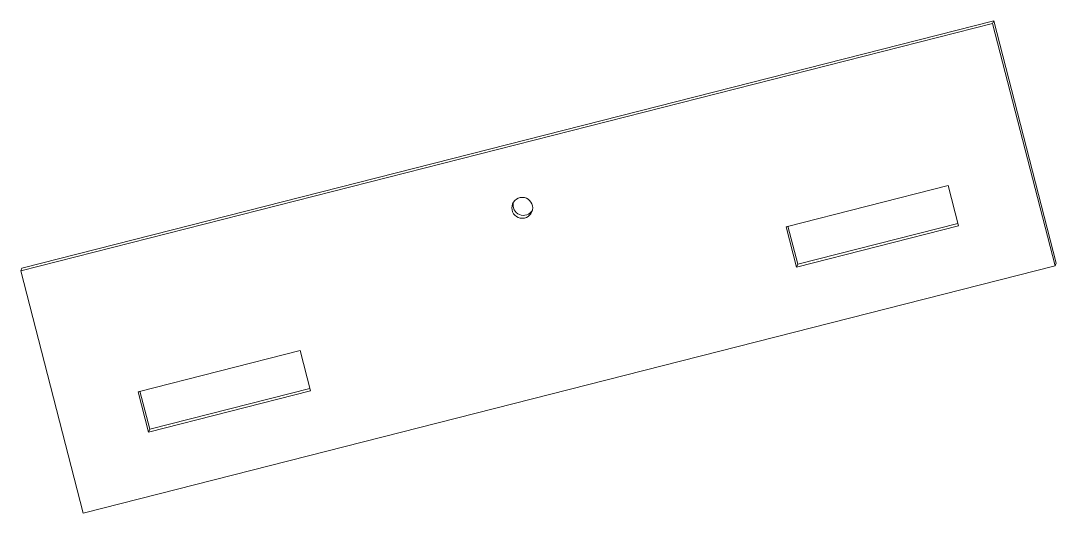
# Model space of a CAD drawing. Header units: inches. Extents: x -0.38 to 5.81, y -0.02 to 2.93.
import ezdxf

# ---------------------------------------------------------------- set-up
doc = ezdxf.new("R2010")
doc.units = ezdxf.units.IN
doc.header["$MEASUREMENT"] = 0

msp = doc.modelspace()

# ---------------------------------------------------------------- linework, layer by layer
at = {"color": 7, "linetype": 'Continuous', "lineweight": 15}
for p, q in [((5.4275, 2.9132), (-0.3808, 1.4327)), ((5.4346, 2.9305), (-0.3737, 1.4499)), ((5.4275, 2.9132), (5.4346, 2.9305)), ((5.8012, 1.4633), (5.4275, 2.9132)), ((5.8083, 1.4805), (5.4346, 2.9305)), ((5.1615, 1.9441), (4.1934, 1.6973)), ((5.2237, 1.7024), (5.1615, 1.9441)), ((4.1934, 1.6973), (4.2557, 1.4557)), ((4.2042, 1.7001), (4.2628, 1.4729)), ((4.2557, 1.4557), (5.2237, 1.7024)), ((4.2628, 1.4729), (5.22, 1.7169)), ((-0.3808, 1.4327), (-0.3737, 1.4499)), ((-0.3808, 1.4327), (-0.0071, -0.0172)), ((-0.0071, -0.0172), (5.8012, 1.4633)), ((4.2628, 1.4729), (4.2557, 1.4557)), ((5.8012, 1.4633), (5.8083, 1.4805)), ((1.2893, 0.957), (0.3212, 0.7103)), ((1.3515, 0.7154), (1.2893, 0.957)), ((0.3212, 0.7103), (0.3835, 0.4686)), ((0.332, 0.7131), (0.3906, 0.4859)), ((0.3835, 0.4686), (1.3515, 0.7154)), ((0.3906, 0.4859), (1.3478, 0.7299)), ((0.3906, 0.4859), (0.3835, 0.4686))]:
    msp.add_line(p, q, dxfattribs=at)
msp.add_circle((2.6168, 1.8104), 0.0624, dxfattribs=at)
msp.add_arc((2.6239, 1.8279), 0.0625, 166.30221, 328.85788, dxfattribs=at)

doc.saveas('drawing.dxf')
